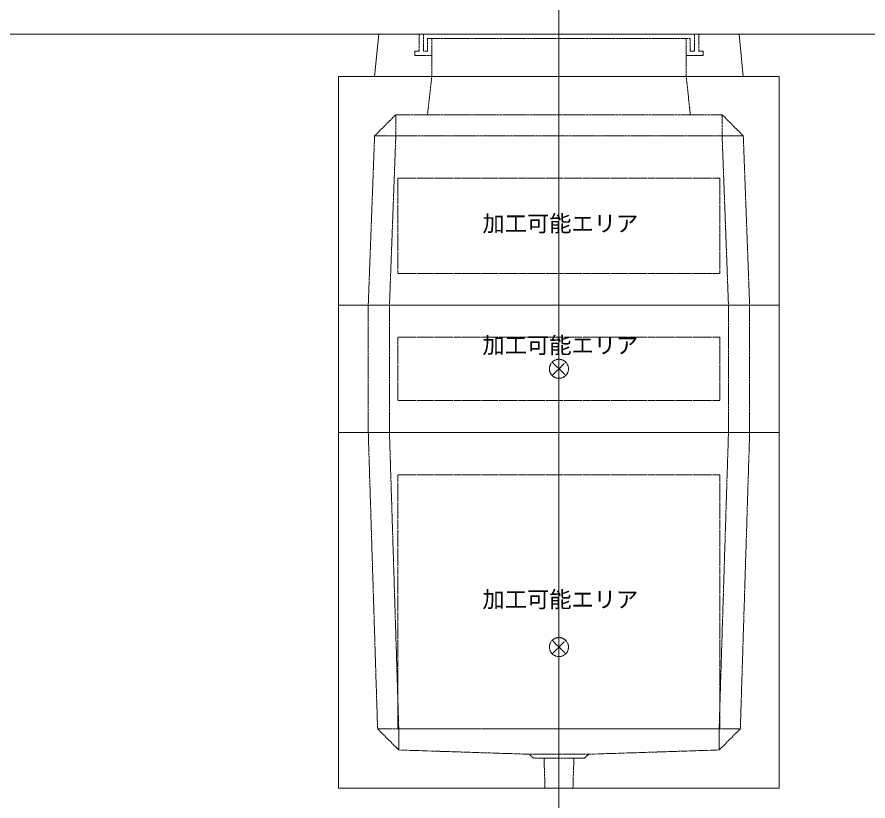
# Model space of a CAD drawing. Units: millimetres, scale not verified. Extents: x -4455 to 4455, y -3150 to 3150.
# Drawn here: x -1324 to 684, y -1960 to -109 of the extents above; entities that cross this region are included whole.
import ezdxf
from ezdxf.enums import TextEntityAlignment as Align

# ---------------------------------------------------------------- set-up
doc = ezdxf.new("R2010")
doc.units = ezdxf.units.MM
doc.header["$LTSCALE"] = 30
doc.linetypes.add('LONG_DASHED1', pattern=[7, 6, -1])
doc.linetypes.add('LONG_DOUBLE_CHAIN', pattern=[21.8, 18, -1, 0.6, -0.6, 0.6, -1])
for name, color, linetype, lineweight in [('0-5_0', 134, 'Continuous', 9), ('0-8_D-STR', 7, 'LONG_DASHED1', 9), ('0-A_D-STR-STR4', 134, 'LONG_DASHED1', 9), ('0-B_D-STR-STR5', 1, 'LONG_DOUBLE_CHAIN', 9)]:
    doc.layers.add(name, color=color, linetype=linetype, lineweight=lineweight)
doc.styles.add('ＭＳ ゴシック', font='')
doc.styles.get('ＭＳ ゴシック').set_extended_font_data('MS Gothic')

# ---------------------------------------------------------------- blocks, each defined once
blk = doc.blocks.new('A$C019679C0')
at = {"layer": '0-8_D-STR', "linetype": 'Continuous'}
for p, q in [((-13050, 0), (-12750, 3000)), ((12750, 3000), (-12750, 3000)), ((13050, 0), (12750, 3000)), ((-13050, 0), (13050, 0))]:
    blk.add_line(p, q, dxfattribs=at)
at = {"layer": '0-8_D-STR'}
for p, q in [((-9000, 0), (-9000, 2700)), ((9000, 2700), (9000, 0))]:
    blk.add_line(p, q, dxfattribs=at)
at = {"layer": '0-A_D-STR-STR4'}
for points in [[(-9900, 3000), (-9900, 1800), (-10200, 1800), (-10200, 1500), (-9000, 1500)], [(-9000, 2700), (-9300, 2700), (-9300, 1800), (-9600, 1800), (-9600, 3000)], [(-9000, 2700), (9000, 2700), (9300, 2700)], [(9900, 3000), (9900, 1800), (10200, 1800), (10200, 1500), (9000, 1500)], [(9300, 2700), (9300, 1800), (9600, 1800), (9600, 3000)]]:
    blk.add_lwpolyline(points, dxfattribs=at)
blk = doc.blocks.new('A$C094B5667')
at = {"layer": '0-8_D-STR', "linetype": 'Continuous'}
for p, q in [((-15600, 16200), (15600, 16200)), ((-15600, 0), (-15600, 16200)), ((15600, 16200), (15600, 0)), ((-15600, 0), (15600, 0))]:
    blk.add_line(p, q, dxfattribs=at)
at = {"layer": '0-8_D-STR'}
for p, q in [((-9000, 16200), (-9300, 13500)), ((9000, 16200), (9300, 13500)), ((-13050, 12000), (-11550, 13500)), ((11550, 13500), (-11550, 13500)), ((-11550, 12000), (-11550, 13500)), ((13050, 12000), (11550, 13500)), ((11550, 12000), (11550, 13500)), ((-13050, 12000), (-13500, 0)), ((13050, 12000), (-13050, 12000)), ((-11550, 12000), (-12000, 0)), ((11550, 12000), (12000, 0)), ((13050, 12000), (13500, 0))]:
    blk.add_line(p, q, dxfattribs=at)
at = {"layer": '0-B_D-STR-STR5'}
for p, q in [((-11400, 9000), (-11400, 2250)), ((11400, 9000), (-11400, 9000))]:
    blk.add_line(p, q, dxfattribs=at)
blk.add_lwpolyline([(11400, 9000), (11400, 2250), (-11400, 2250)], dxfattribs=at)
blk = doc.blocks.new('A$C5A544602')
at = {"layer": '0-8_D-STR', "linetype": 'Continuous'}
for p, q in [((15600, 0), (-15600, 0)), ((15600, -9000), (15600, 0))]:
    blk.add_line(p, q, dxfattribs=at)
at = {"layer": '0-8_D-STR'}
for p, q in [((-13500, 0), (-13500, -9000)), ((-12000, 0), (-12000, -9000)), ((12000, 0), (12000, -9000)), ((13500, 0), (13500, -9000))]:
    blk.add_line(p, q, dxfattribs=at)
at = {"layer": '0-8_D-STR', "linetype": 'Continuous'}
blk.add_lwpolyline([(15600, -9000), (-15600, -9000), (-15600, 0)], dxfattribs=at)
at = {"layer": '0-B_D-STR-STR5'}
for p, q in [((11400, -2250), (11400, -6750)), ((11400, -6750), (-11400, -6750))]:
    blk.add_line(p, q, dxfattribs=at)
blk.add_lwpolyline([(11400, -2250), (-11400, -2250), (-11400, -6750)], dxfattribs=at)
blk = doc.blocks.new('A$C1C640AAB')
at = {"layer": '0-B_D-STR-STR5'}
for p, q in [((-477.3, -477.3), (477.3, 477.3)), ((-477.3, 477.3), (477.3, -477.3))]:
    blk.add_line(p, q, dxfattribs=at)
blk.add_circle((0, 0), 675, dxfattribs=at)
blk = doc.blocks.new('A$C34d34e45')
at = {"layer": '0-8_D-STR'}
blk.add_blockref('A$C5A544602', (0, 0), dxfattribs=at)
at = {"layer": '0-B_D-STR-STR5'}
blk.add_blockref('A$C1C640AAB', (0, -4500), dxfattribs=at)
blk = doc.blocks.new('A$C7BB150D6')
at = {"layer": '0-8_D-STR', "linetype": 'Continuous'}
for p, q in [((-15600, 0), (15600, 0)), ((-15600, -25200), (-15600, 0)), ((15600, -25200), (15600, 0)), ((-15600, -25200), (15600, -25200))]:
    blk.add_line(p, q, dxfattribs=at)
at = {"layer": '0-8_D-STR'}
for p, q in [((-13500, 0), (-12840, -21000)), ((-12000, 0), (-11340, -21000)), ((12000, 0), (11340, -21000)), ((13500, 0), (12840, -21000)), ((-11340, -22500), (-12840, -21000)), ((-12840, -21000), (12840, -21000)), ((-11340, -22500), (-11340, -21000)), ((11340, -22500), (12840, -21000)), ((11340, -22500), (11340, -21000)), ((-11340, -22500), (-2100, -22800)), ((-1800, -23070), (-2100, -22800)), ((2100, -22800), (-2100, -22800)), ((1800, -23070), (2100, -22800)), ((11340, -22500), (2100, -22800)), ((1800, -23070), (-1800, -23070)), ((-989.5, -25200), (-1057.5, -23070)), ((989.5, -25200), (1057.5, -23070))]:
    blk.add_line(p, q, dxfattribs=at)
at = {"layer": '0-B_D-STR-STR5'}
for p, q in [((-11400, -3000), (-11400, -21000)), ((11400, -3000), (-11400, -3000)), ((11400, -3000), (11400, -21000)), ((11400, -21000), (-11400, -21000))]:
    blk.add_line(p, q, dxfattribs=at)
blk = doc.blocks.new('A$C4963c4fc')
at = {"layer": '0-8_D-STR'}
blk.add_blockref('A$C7BB150D6', (0, 0), dxfattribs=at)
at = {"layer": '0-B_D-STR-STR5'}
blk.add_blockref('A$C1C640AAB', (0, -15210), dxfattribs=at)

msp = doc.modelspace()

# ---------------------------------------------------------------- linework, layer by layer
at = {"layer": '0-5_0'}
for p, q in [((-45, -2400), (-45, 2550)), ((-1545, -150), (4154.98, -150))]:
    msp.add_line(p, q, dxfattribs=at)

# ---------------------------------------------------------------- block references
at = {"layer": '0-8_D-STR', "xscale": 0.03333333, "yscale": 0.03333333}
for name, p in [('A$C019679C0', (-45, -250)), ('A$C094B5667', (-45, -790)), ('A$C34d34e45', (-45, -790)), ('A$C4963c4fc', (-45, -1090))]:
    msp.add_blockref(name, p, dxfattribs=at)

# ---------------------------------------------------------------- texts
at = {"layer": '0-B_D-STR-STR5', "style": 'ＭＳ ゴシック'}
for p in [(-225.48, -627.75), (-225.48, -915.25), (-225.48, -1515.25)]:
    msp.add_text('加工可能エリア', height=38.49, dxfattribs=at).set_placement(p, align=Align.BOTTOM_LEFT)

doc.saveas('drawing.dxf')
